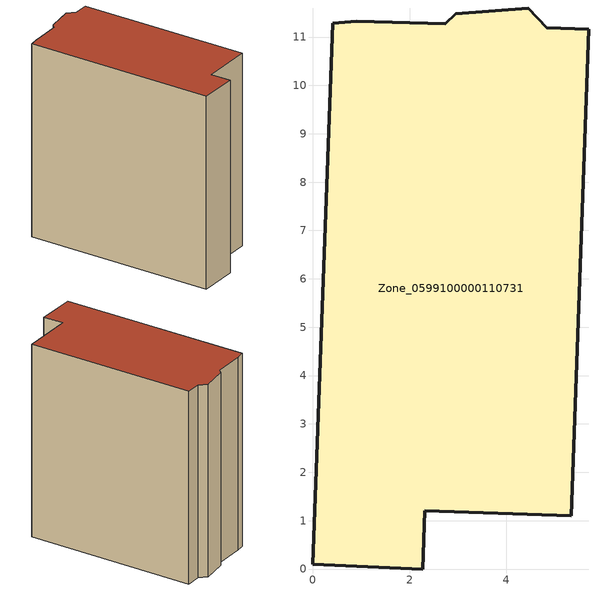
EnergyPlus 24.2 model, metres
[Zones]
Zone_0599100000110731
 floor ground (C_G): 0.41,11.28 0.91,11.32 2.74,11.28 2.95,11.48 4.46,11.6 4.84,11.2 5.7,11.16 5.34,1.1 2.31,1.2 2.27,0 0,0.1 z0
 wall outside (C_F): 0.41,11.28 0,0.1 2.27,0 2.31,1.2 5.34,1.1 5.7,11.16 4.84,11.2 4.46,11.6 2.95,11.48 2.74,11.28 0.91,11.32 0.41,11.28 z0:11.57
 roof outside (C_R): 0.91,11.32 0.41,11.28 0,0.1 2.27,0 2.31,1.2 5.34,1.1 5.7,11.16 4.84,11.2 4.46,11.6 2.95,11.48 2.74,11.28 z11.57
[BUILDING]
Pand.0599100000110731: North Axis=0; Terrain=City; Loads Convergence Tolerance Value=0.04; Temperature Convergence Tolerance Value=0.4; Solar Distribution=FullExterior; Maximum Number of Warmup Days=25; Minimum Number of Warmup Days=1
[Site:Location]
Rotterdam.The.Hague.AP_ZH_NLD Design_Conditions: Latitude=51.96; Longitude=4.45; Time Zone=1; Elevation=-4.5
[SITE:GROUNDTEMPERATURE:BUILDINGSURFACE]
18, 18, 18, 18, 18, 18, 18, 18, 18, 18, 18, 18
[MATERIAL] Thermal Absorptance=0.9; Solar Absorptance=0.7; Visible Absorptance=0.7
Name | Roughness | Thickness | Conductivity | Density | Specific Heat
G.TI.1946 | MediumSmooth | 0.15 | 1 | 540 | 1210
F.TI.1946 | Rough | 0.3 | 0.857143 | 1920 | 840
R.TI.1946 | MediumRough | 0.2 | 0.1 | 1500 | 1000
[CONSTRUCTION]
C_G: G.TI.1946
C_F: F.TI.1946
C_R: R.TI.1946
[ZONE]
Zone_0599100000110731: Type=1; Multiplier=1; Ceiling Height=Autocalculate; Volume=Autocalculate; Floor Area=autocalculate; Part of Total Floor Area=Yes
[ZONEINFILTRATION:DESIGNFLOWRATE]
Infil_Zone_0599100000110731: Zone or ZoneList or Space or SpaceList=Zone_0599100000110731; Schedule=AlwaysOn; Design Flow Rate Calculation Method=Flow/Area; Flow Rate per Floor Area=0.003; Constant Term Coefficient=1; Temperature Term Coefficient=0; Velocity Term Coefficient=0; Velocity Squared Term Coefficient=0
[HVACTEMPLATE:ZONE:IDEALLOADSAIRSYSTEM]
Zone_0599100000110731: Maximum Heating Supply Air Temperature=50; Minimum Cooling Supply Air Temperature=13; Maximum Heating Supply Air Humidity Ratio=0.0156; Minimum Cooling Supply Air Humidity Ratio=0.0077; Heating Limit=NoLimit; Cooling Limit=NoLimit; Dehumidification Control Type=ConstantSensibleHeatRatio; Cooling Sensible Heat Ratio=0.7; Dehumidification Setpoint=60; Humidification Control Type=None; Humidification Setpoint=30; Outdoor Air Method=None; Outdoor Air Flow Rate per Person=0.00944; Outdoor Air Flow Rate per Zone Floor Area=0; Outdoor Air Flow Rate per Zone=0; Demand Controlled Ventilation Type=None; Outdoor Air Economizer Type=NoEconomizer; Heat Recovery Type=None; Sensible Heat Recovery Effectiveness=0.7; Latent Heat Recovery Effectiveness=0.65
[ZONECONTROL:THERMOSTAT]
ThermostatControl_Zone_0599100000110731: Zone or ZoneList=Zone_0599100000110731; Control Type Schedule=DualSetpointControlType; Control 1=Thermostat_Zone_0599100000110731; Temperature Difference Between Cutout And Setpoint=0
[THERMOSTATSETPOINT:DUALSETPOINT]
Thermostat_Zone_0599100000110731: Heating Setpoint Temperature Schedule=HeatingSetpoint_Zone_0599100000110731; Cooling Setpoint Temperature Schedule=CoolingSetpoint_Zone_0599100000110731
[SCHEDULE:COMPACT]
HeatingSetpoint_Zone_0599100000110731: Through: 12/31, For: AllDays, Until: 24:00, 21
CoolingSetpoint_Zone_0599100000110731: Through: 12/31, For: AllDays, Until: 24:00, 24
DualSetpointControlType: Through: 12/31, For: AllDays, Until: 24:00, 4
AlwaysOn: Through: 12/31, For: AllDays, Until: 24:00, 1
